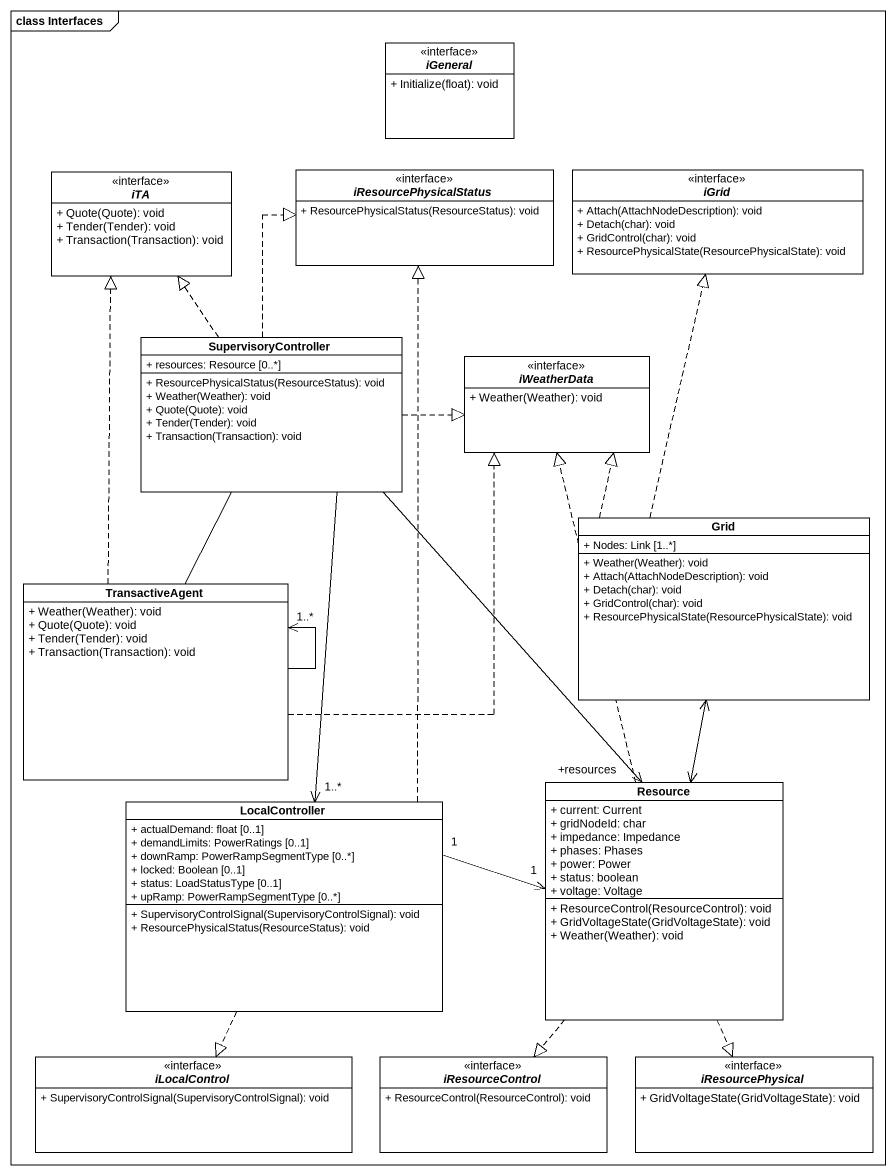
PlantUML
@startuml
mainframe class Interfaces
hide circle
hide empty members
skinparam classAttributeIconSize 0
interface iGeneral {
  + Initialize(float): void
}
interface iTA {
  + Quote(Quote): void
  + Tender(Tender): void
  + Transaction(Transaction): void
}
interface iResourcePhysicalStatus {
  + ResourcePhysicalStatus(ResourceStatus): void
}
interface iGrid {
  + Attach(AttachNodeDescription): void
  + Detach(char): void
  + GridControl(char): void
  + ResourcePhysicalState(ResourcePhysicalState): void
}
class SupervisoryController {
  + resources: Resource [0..*]
  + ResourcePhysicalStatus(ResourceStatus): void
  + Weather(Weather): void
  + Quote(Quote): void
  + Tender(Tender): void
  + Transaction(Transaction): void
}
interface iWeatherData {
  + Weather(Weather): void
}
class Grid {
  + Nodes: Link [1..*]
  + Weather(Weather): void
  + Attach(AttachNodeDescription): void
  + Detach(char): void
  + GridControl(char): void
  + ResourcePhysicalState(ResourcePhysicalState): void
}
class TransactiveAgent {
  + Weather(Weather): void
  + Quote(Quote): void
  + Tender(Tender): void
  + Transaction(Transaction): void
}
class LocalController {
  + actualDemand: float [0..1]
  + demandLimits: PowerRatings [0..1]
  + downRamp: PowerRampSegmentType [0..*]
  + locked: Boolean [0..1]
  + status: LoadStatusType [0..1]
  + upRamp: PowerRampSegmentType [0..*]
  + SupervisoryControlSignal(SupervisoryControlSignal): void
  + ResourcePhysicalStatus(ResourceStatus): void
}
class Resource {
  + current: Current
  + gridNodeId: char
  + impedance: Impedance
  + phases: Phases
  + power: Power
  + status: boolean
  + voltage: Voltage
  + ResourceControl(ResourceControl): void
  + GridVoltageState(GridVoltageState): void
  + Weather(Weather): void
}
interface iLocalControl {
  + SupervisoryControlSignal(SupervisoryControlSignal): void
}
interface iResourceControl {
  + ResourceControl(ResourceControl): void
}
interface iResourcePhysical {
  + GridVoltageState(GridVoltageState): void
}
SupervisoryController .up.|> iTA
SupervisoryController .up.|> iResourcePhysicalStatus
SupervisoryController .right.|> iWeatherData
SupervisoryController --> "1..*" LocalController
SupervisoryController --> "+resources" Resource
Grid .up.|> iGrid
Grid .up.|> iWeatherData
TransactiveAgent .up.|> iTA
TransactiveAgent -up- SupervisoryController
TransactiveAgent .up.|> iWeatherData
TransactiveAgent --> "1..*" TransactiveAgent
LocalController .up.|> iResourcePhysicalStatus
LocalController "1" -right-> "1" Resource
LocalController ..|> iLocalControl
Resource .up.|> iWeatherData
Resource <-up-> Grid
Resource ..|> iResourceControl
Resource ..|> iResourcePhysical
@enduml
